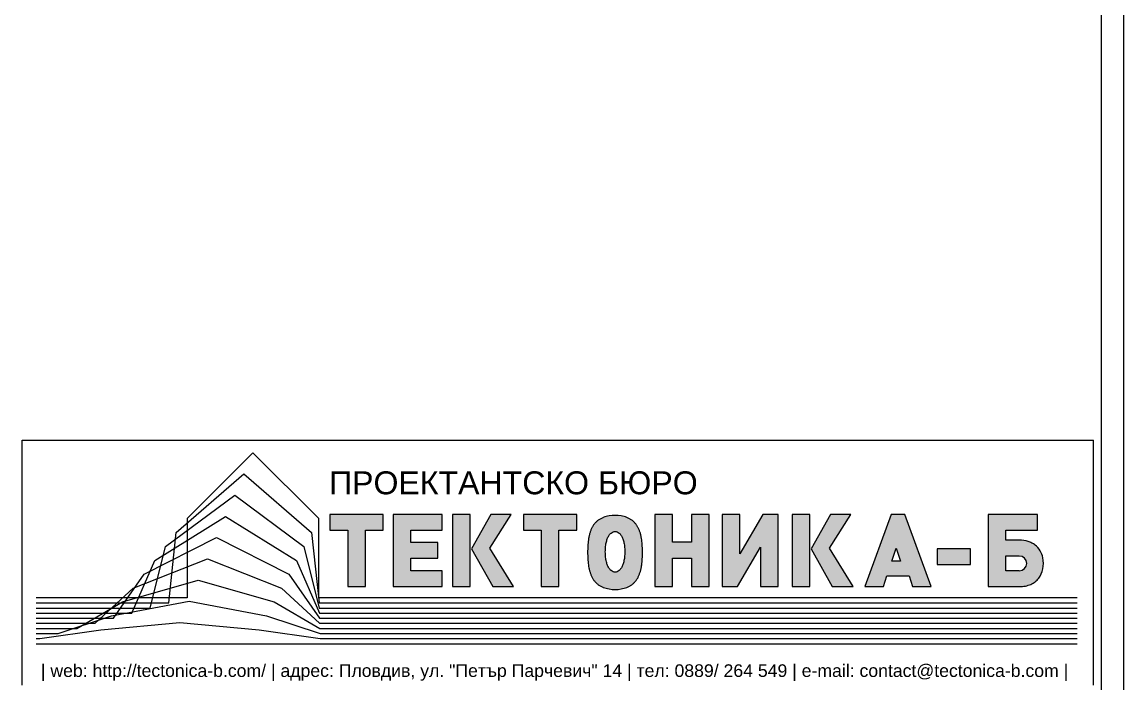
# Model space of a CAD drawing. Header units: centimetres. Extents: x 0 to 25250, y 0 to 2250.
# Drawn here: x 8480 to 9200, y 491 to 923 of the extents above; entities that cross this region are included whole.
import ezdxf

# ---------------------------------------------------------------- set-up
doc = ezdxf.new("R2010")
doc.units = ezdxf.units.CM
doc.layers.add('A-ANNO-NOTE', color=7, linetype='Continuous', lineweight=9)
doc.layers.add('G-ANNO-TTLB', color=7, linetype='Continuous', lineweight=9)
doc.styles.add('19_xrefed$0$Arial_1', font='arial.ttf', dxfattribs={"height": 0.3})
doc.styles.add('19_xrefed$0$Arial_2', font='arial.ttf', dxfattribs={"height": 0.165})

# ---------------------------------------------------------------- blocks, each defined once
blk = doc.blocks.new('TEC_ОФИЦИАЛНА РАМКА - TEC_ОФИЦИАЛНА РАМКА-2548456-СГРАДА ТИП III - ПЛАН ПОКРИВ')
at = {"layer": 'G-ANNO-TTLB', "true_color": 0xc0c0c0}
for points in [[(31.94, 7.583), (31.94, 7.377), (31.708, 7.377), (31.708, 6.641), (31.477, 6.641), (31.477, 7.377), (31.245, 7.377), (31.245, 7.583)], [(32.712, 6.848), (32.712, 6.641), (32.072, 6.641), (32.072, 7.583), (32.712, 7.583), (32.712, 7.377), (32.303, 7.377), (32.303, 7.219), (32.653, 7.219), (32.653, 7.013), (32.303, 7.013), (32.303, 6.848)], [(32.845, 7.581), (33.076, 7.581), (33.076, 6.641), (32.845, 6.641)], [(33.371, 6.641), (33.093, 7.135), (33.347, 7.581), (33.613, 7.581), (33.335, 7.143), (33.644, 6.641)], [(34.469, 7.583), (34.469, 7.377), (34.237, 7.377), (34.237, 6.641), (34.006, 6.641), (34.006, 7.377), (33.774, 7.377), (33.774, 7.583)], [(35.969, 7.221), (35.969, 7.583), (36.201, 7.583), (36.201, 6.641), (35.969, 6.641), (35.969, 7.014), (35.723, 7.014), (35.723, 6.641), (35.491, 6.641), (35.491, 7.583), (35.723, 7.583), (35.723, 7.221)], [(36.902, 7.583), (37.104, 7.583), (37.104, 6.641), (36.873, 6.641), (36.873, 7.155), (36.571, 6.641), (36.369, 6.641), (36.369, 7.583), (36.6, 7.583), (36.6, 7.07)], [(37.283, 7.581), (37.514, 7.581), (37.514, 6.641), (37.283, 6.641)], [(37.809, 6.641), (37.532, 7.135), (37.786, 7.581), (38.052, 7.581), (37.774, 7.143), (38.082, 6.641)], [(39.18, 7.133), (39.614, 7.133), (39.614, 6.93), (39.18, 6.93)]]:
    blk.add_hatch(color=9, dxfattribs=at).paths.add_polyline_path(points)
h = blk.add_hatch(color=9, dxfattribs=at)
edge = h.paths.add_edge_path()
edge.add_spline(control_points=[(34.612, 7.088), (34.612, 7.115), (34.613, 7.156), (34.617, 7.211), (34.621, 7.245), (34.625, 7.271), (34.628, 7.291), (34.633, 7.31), (34.637, 7.329), (34.643, 7.347), (34.649, 7.365), (34.655, 7.382), (34.665, 7.405), (34.679, 7.432), (34.7, 7.461), (34.724, 7.487), (34.751, 7.51), (34.783, 7.529), (34.828, 7.55), (34.916, 7.574), (35.025, 7.575), (35.113, 7.55), (35.158, 7.529), (35.19, 7.51), (35.217, 7.487), (35.241, 7.461), (35.258, 7.436), (35.27, 7.415), (35.278, 7.399), (35.286, 7.382), (35.292, 7.365), (35.298, 7.347), (35.304, 7.329), (35.308, 7.31), (35.314, 7.284), (35.319, 7.252), (35.324, 7.211), (35.328, 7.156), (35.329, 7.115), (35.329, 7.088)], knot_values=[-1, -1, -1, -1, -0.944444, -0.916667, -0.888889, -0.875, -0.861111, -0.847222, -0.833333, -0.819444, -0.805556, -0.791667, -0.777778, -0.75, -0.722222, -0.694444, -0.666667, -0.638889, -0.611111, -0.555556, -0.444444, -0.388889, -0.361111, -0.333333, -0.305556, -0.277778, -0.25, -0.236111, -0.222222, -0.208333, -0.194444, -0.180556, -0.166667, -0.152778, -0.138889, -0.111111, -0.083333, -0.055556, 0, 0, 0, 0], degree=3, periodic=0)
edge.add_spline(control_points=[(35.329, 7.088), (35.329, 7.06), (35.328, 7.019), (35.324, 6.964), (35.32, 6.93), (35.316, 6.904), (35.313, 6.884), (35.308, 6.865), (35.304, 6.846), (35.298, 6.828), (35.292, 6.81), (35.286, 6.793), (35.276, 6.77), (35.262, 6.744), (35.241, 6.714), (35.217, 6.688), (35.19, 6.665), (35.158, 6.646), (35.113, 6.625), (35.025, 6.601), (34.916, 6.601), (34.828, 6.625), (34.783, 6.646), (34.751, 6.665), (34.724, 6.688), (34.7, 6.714), (34.683, 6.739), (34.671, 6.76), (34.663, 6.776), (34.655, 6.793), (34.649, 6.81), (34.643, 6.828), (34.637, 6.846), (34.633, 6.865), (34.627, 6.891), (34.622, 6.924), (34.617, 6.964), (34.613, 7.019), (34.612, 7.06), (34.612, 7.088)], knot_values=[-1, -1, -1, -1, -0.944444, -0.916667, -0.888889, -0.875, -0.861111, -0.847222, -0.833333, -0.819444, -0.805556, -0.791667, -0.777778, -0.75, -0.722222, -0.694444, -0.666667, -0.638889, -0.611111, -0.555556, -0.444444, -0.388889, -0.361111, -0.333333, -0.305556, -0.277778, -0.25, -0.236111, -0.222222, -0.208333, -0.194444, -0.180556, -0.166667, -0.152778, -0.138889, -0.111111, -0.083333, -0.055556, 0, 0, 0, 0], degree=3, periodic=0)
edge = h.paths.add_edge_path()
edge.add_spline(control_points=[(34.843, 7.096), (34.844, 7.071), (34.846, 7.024), (34.857, 6.964), (34.87, 6.923), (34.883, 6.896), (34.894, 6.879), (34.905, 6.864), (34.922, 6.847), (34.952, 6.828), (34.989, 6.828), (35.019, 6.847), (35.036, 6.864), (35.047, 6.879), (35.058, 6.896), (35.068, 6.917), (35.076, 6.94), (35.086, 6.974), (35.095, 7.024), (35.097, 7.071), (35.097, 7.096)], knot_values=[-1, -1, -1, -1, -0.928571, -0.857143, -0.785714, -0.75, -0.714286, -0.678571, -0.642857, -0.571429, -0.428571, -0.357143, -0.321429, -0.285714, -0.25, -0.214286, -0.178571, -0.142857, -0.071429, 0, 0, 0, 0], degree=3, periodic=0)
edge.add_spline(control_points=[(35.097, 7.096), (35.097, 7.121), (35.095, 7.169), (35.084, 7.228), (35.071, 7.269), (35.058, 7.296), (35.047, 7.314), (35.036, 7.329), (35.019, 7.345), (34.989, 7.364), (34.952, 7.364), (34.922, 7.345), (34.905, 7.329), (34.894, 7.314), (34.883, 7.296), (34.873, 7.276), (34.865, 7.253), (34.855, 7.218), (34.846, 7.169), (34.844, 7.121), (34.843, 7.096)], knot_values=[-1, -1, -1, -1, -0.928571, -0.857143, -0.785714, -0.75, -0.714286, -0.678571, -0.642857, -0.571429, -0.428571, -0.357143, -0.321429, -0.285714, -0.25, -0.214286, -0.178571, -0.142857, -0.071429, 0, 0, 0, 0], degree=3, periodic=0)
h = blk.add_hatch(color=9, dxfattribs=at)
h.paths.add_polyline_path([(38.757, 7.583), (39.1, 6.641), (38.858, 6.641), (38.814, 6.781), (38.524, 6.781), (38.478, 6.641), (38.236, 6.641), (38.578, 7.583)])
h.paths.add_polyline_path([(38.7, 6.975), (38.646, 7.144), (38.589, 6.975)])
h = blk.add_hatch(color=9, dxfattribs=at)
edge = h.paths.add_edge_path()
edge.add_line((39.847, 6.641), (39.847, 7.583))
edge.add_line((39.847, 7.583), (40.49, 7.583))
edge.add_line((40.49, 7.583), (40.49, 7.377))
edge.add_line((40.49, 7.377), (40.078, 7.377))
edge.add_line((40.078, 7.377), (40.078, 7.247))
edge.add_line((40.078, 7.247), (40.253, 7.247))
edge.add_spline(control_points=[(40.253, 7.247), (40.295, 7.247), (40.353, 7.238), (40.418, 7.212), (40.475, 7.175), (40.529, 7.114), (40.57, 7.009), (40.57, 6.867), (40.524, 6.765), (40.462, 6.703), (40.404, 6.668), (40.335, 6.646), (40.281, 6.641), (40.253, 6.641)], knot_values=[0, 0, 0, 0, 0.107143, 0.160714, 0.214286, 0.321429, 0.428571, 0.571429, 0.714286, 0.785714, 0.857143, 0.928571, 1, 1, 1, 1], degree=3, periodic=0)
edge.add_line((40.253, 6.641), (39.847, 6.641))
edge = h.paths.add_edge_path()
edge.add_line((40.078, 6.848), (40.253, 6.848))
edge.add_arc((40.253, 6.944), 0.0966, 270, 450)
edge.add_line((40.253, 7.041), (40.078, 7.041))
edge.add_line((40.078, 7.041), (40.078, 6.848))
at = {"layer": 'A-ANNO-NOTE'}
for p, q in [((27.221, 8.554), (41.221, 8.554)), ((27.221, 5.354), (27.221, 8.554)), ((41.221, 5.354), (41.221, 8.554)), ((30.239, 8.39), (29.378, 7.529)), ((31.099, 7.529), (30.239, 8.39)), ((29.237, 7.348), (30.12, 8.113)), ((30.12, 8.113), (31.002, 7.348)), ((29.096, 7.166), (30, 7.835)), ((30, 7.835), (30.904, 7.166)), ((28.956, 6.984), (29.881, 7.558)), ((29.378, 7.529), (29.378, 6.494)), ((29.881, 7.558), (30.807, 6.984)), ((31.099, 6.494), (31.099, 7.529)), ((31.94, 7.583), (31.245, 7.583)), ((31.245, 7.583), (31.245, 7.377)), ((31.94, 7.377), (31.94, 7.583)), ((32.712, 7.583), (32.072, 7.583)), ((32.072, 7.583), (32.072, 6.641)), ((32.712, 7.377), (32.712, 7.583)), ((32.845, 7.581), (32.845, 6.641)), ((33.076, 7.581), (32.845, 7.581)), ((33.076, 6.641), (33.076, 7.581)), ((33.347, 7.581), (33.093, 7.135)), ((33.335, 7.143), (33.613, 7.581)), ((33.613, 7.581), (33.347, 7.581)), ((34.469, 7.583), (33.774, 7.583)), ((33.774, 7.583), (33.774, 7.377)), ((34.469, 7.377), (34.469, 7.583)), ((35.723, 7.583), (35.491, 7.583)), ((35.491, 7.583), (35.491, 6.641)), ((35.723, 7.221), (35.723, 7.583)), ((36.201, 7.583), (35.969, 7.583)), ((35.969, 7.583), (35.969, 7.221)), ((36.201, 6.641), (36.201, 7.583)), ((36.6, 7.583), (36.369, 7.583)), ((36.369, 7.583), (36.369, 6.641)), ((36.902, 7.583), (36.6, 7.07)), ((36.6, 7.07), (36.6, 7.583)), ((37.104, 7.583), (36.902, 7.583)), ((37.104, 6.641), (37.104, 7.583)), ((37.283, 7.581), (37.283, 6.641)), ((37.514, 7.581), (37.283, 7.581)), ((37.514, 6.641), (37.514, 7.581)), ((37.786, 7.581), (37.532, 7.135)), ((37.774, 7.143), (38.052, 7.581)), ((38.052, 7.581), (37.786, 7.581)), ((38.578, 7.583), (38.236, 6.641)), ((38.757, 7.583), (38.578, 7.583)), ((39.1, 6.641), (38.757, 7.583)), ((40.49, 7.583), (39.847, 7.583)), ((39.847, 7.583), (39.847, 6.641)), ((40.49, 7.377), (40.49, 7.583)), ((29.137, 6.427), (29.237, 7.348)), ((31.002, 7.348), (31.102, 6.427)), ((31.245, 7.377), (31.477, 7.377)), ((31.477, 7.377), (31.477, 6.641)), ((31.708, 6.641), (31.708, 7.377)), ((31.708, 7.377), (31.94, 7.377)), ((32.303, 7.219), (32.303, 7.377)), ((32.303, 7.377), (32.712, 7.377)), ((33.774, 7.377), (34.006, 7.377)), ((34.006, 7.377), (34.006, 6.641)), ((34.237, 6.641), (34.237, 7.377)), ((34.237, 7.377), (34.469, 7.377)), ((40.078, 7.247), (40.078, 7.377)), ((40.078, 7.377), (40.49, 7.377)), ((28.815, 6.803), (29.762, 7.281)), ((29.762, 7.281), (30.709, 6.803)), ((32.653, 7.219), (32.303, 7.219)), ((32.653, 7.013), (32.653, 7.219)), ((35.969, 7.221), (35.723, 7.221)), ((40.253, 7.247), (40.078, 7.247)), ((28.897, 6.361), (29.096, 7.166)), ((30.904, 7.166), (31.104, 6.361)), ((33.093, 7.135), (33.371, 6.641)), ((33.644, 6.641), (33.335, 7.143)), ((36.571, 6.641), (36.873, 7.155)), ((36.873, 7.155), (36.873, 6.641)), ((37.532, 7.135), (37.809, 6.641)), ((38.082, 6.641), (37.774, 7.143)), ((38.589, 6.975), (38.646, 7.144)), ((38.646, 7.144), (38.7, 6.975)), ((39.18, 7.133), (39.18, 6.93)), ((39.614, 7.133), (39.18, 7.133)), ((39.614, 6.93), (39.614, 7.133)), ((28.656, 6.294), (28.956, 6.984)), ((28.674, 6.621), (29.643, 7.004)), ((29.643, 7.004), (30.612, 6.621)), ((30.807, 6.984), (31.106, 6.294)), ((32.303, 6.848), (32.303, 7.013)), ((32.303, 7.013), (32.653, 7.013)), ((35.723, 6.641), (35.723, 7.014)), ((35.723, 7.014), (35.969, 7.014)), ((35.969, 7.014), (35.969, 6.641)), ((38.7, 6.975), (38.589, 6.975)), ((39.18, 6.93), (39.614, 6.93)), ((40.078, 6.848), (40.078, 7.041)), ((40.078, 7.041), (40.253, 7.041)), ((28.416, 6.228), (28.815, 6.803)), ((30.709, 6.803), (31.108, 6.228)), ((32.712, 6.848), (32.303, 6.848)), ((32.712, 6.641), (32.712, 6.848)), ((38.478, 6.641), (38.524, 6.781)), ((38.524, 6.781), (38.814, 6.781)), ((38.814, 6.781), (38.858, 6.641)), ((40.253, 6.848), (40.078, 6.848)), ((28.533, 6.44), (29.524, 6.727)), ((29.524, 6.727), (30.514, 6.44)), ((31.477, 6.641), (31.708, 6.641)), ((32.072, 6.641), (32.712, 6.641)), ((32.845, 6.641), (33.076, 6.641)), ((33.371, 6.641), (33.644, 6.641)), ((34.006, 6.641), (34.237, 6.641)), ((35.491, 6.641), (35.723, 6.641)), ((35.969, 6.641), (36.201, 6.641)), ((36.369, 6.641), (36.571, 6.641)), ((36.873, 6.641), (37.104, 6.641)), ((37.283, 6.641), (37.514, 6.641)), ((37.809, 6.641), (38.082, 6.641)), ((38.236, 6.641), (38.478, 6.641)), ((38.858, 6.641), (39.1, 6.641)), ((39.847, 6.641), (40.253, 6.641)), ((29.378, 6.494), (27.407, 6.494)), ((28.175, 6.161), (28.674, 6.621)), ((30.612, 6.621), (31.11, 6.161)), ((41.01, 6.494), (31.099, 6.494)), ((27.407, 6.427), (29.137, 6.427)), ((27.407, 6.361), (28.897, 6.361)), ((27.935, 6.095), (28.533, 6.44)), ((28.392, 6.258), (29.404, 6.449)), ((29.404, 6.449), (30.417, 6.258)), ((30.514, 6.44), (31.113, 6.095)), ((31.102, 6.427), (41.01, 6.427)), ((31.104, 6.361), (41.01, 6.361)), ((27.407, 6.294), (28.656, 6.294)), ((27.407, 6.228), (28.416, 6.228)), ((27.694, 6.028), (28.392, 6.258)), ((30.417, 6.258), (31.115, 6.028)), ((31.106, 6.294), (41.01, 6.294)), ((31.108, 6.228), (41.01, 6.228)), ((27.407, 6.161), (28.175, 6.161)), ((27.407, 6.095), (27.935, 6.095)), ((27.454, 5.962), (28.252, 6.077)), ((28.252, 6.077), (29.285, 6.172)), ((29.285, 6.172), (30.319, 6.077)), ((30.319, 6.077), (31.117, 5.962)), ((31.11, 6.161), (41.01, 6.161)), ((31.113, 6.095), (41.01, 6.095)), ((27.407, 6.028), (27.694, 6.028)), ((27.407, 5.962), (27.454, 5.962)), ((31.115, 6.028), (41.01, 6.028)), ((31.117, 5.962), (41.01, 5.962)), ((27.407, 5.895), (41.01, 5.895))]:
    blk.add_line(p, q, dxfattribs=at)
blk.add_arc((40.253, 6.944), 0.0966, 270, 90, dxfattribs=at)
for points, knots in [([(35.329, 7.088), (35.329, 7.115), (35.328, 7.156), (35.324, 7.211), (35.319, 7.252), (35.314, 7.284), (35.308, 7.31), (35.304, 7.329), (35.298, 7.347), (35.292, 7.365), (35.286, 7.382), (35.278, 7.399), (35.27, 7.415), (35.258, 7.436), (35.241, 7.461), (35.217, 7.487), (35.19, 7.51), (35.158, 7.529), (35.113, 7.55), (35.025, 7.574), (34.916, 7.574), (34.828, 7.55), (34.783, 7.529), (34.751, 7.51), (34.724, 7.487), (34.7, 7.461), (34.679, 7.432), (34.665, 7.405), (34.655, 7.382), (34.649, 7.365), (34.643, 7.347), (34.637, 7.329), (34.633, 7.31), (34.628, 7.291), (34.625, 7.271), (34.621, 7.245), (34.617, 7.211), (34.613, 7.156), (34.612, 7.115), (34.612, 7.088)], [0, 0, 0, 0, 0.055556, 0.083333, 0.111111, 0.138889, 0.152778, 0.166667, 0.180556, 0.194444, 0.208333, 0.222222, 0.236111, 0.25, 0.277778, 0.305556, 0.333333, 0.361111, 0.388889, 0.444444, 0.555556, 0.611111, 0.638889, 0.666667, 0.694444, 0.722222, 0.75, 0.777778, 0.791667, 0.805556, 0.819444, 0.833333, 0.847222, 0.861111, 0.875, 0.888889, 0.916667, 0.944444, 1, 1, 1, 1]), ([(34.843, 7.096), (34.844, 7.121), (34.846, 7.169), (34.855, 7.218), (34.865, 7.253), (34.873, 7.276), (34.883, 7.296), (34.894, 7.314), (34.905, 7.329), (34.922, 7.345), (34.952, 7.364), (34.989, 7.364), (35.019, 7.345), (35.036, 7.329), (35.047, 7.314), (35.058, 7.296), (35.071, 7.269), (35.084, 7.228), (35.095, 7.169), (35.097, 7.121), (35.097, 7.096)], [0, 0, 0, 0, 0.071429, 0.142857, 0.178571, 0.214286, 0.25, 0.285714, 0.321429, 0.357143, 0.428571, 0.571429, 0.642857, 0.678571, 0.714286, 0.75, 0.785714, 0.857143, 0.928571, 1, 1, 1, 1]), ([(40.253, 6.641), (40.281, 6.641), (40.335, 6.646), (40.404, 6.668), (40.462, 6.703), (40.524, 6.765), (40.57, 6.867), (40.57, 7.009), (40.529, 7.114), (40.475, 7.175), (40.418, 7.212), (40.353, 7.238), (40.295, 7.247), (40.253, 7.247)], [0, 0, 0, 0, 0.071429, 0.142857, 0.214286, 0.285714, 0.428571, 0.571429, 0.678571, 0.785714, 0.839286, 0.892857, 1, 1, 1, 1]), ([(34.612, 7.088), (34.612, 7.06), (34.613, 7.019), (34.617, 6.964), (34.622, 6.924), (34.627, 6.891), (34.633, 6.865), (34.637, 6.846), (34.643, 6.828), (34.649, 6.81), (34.655, 6.793), (34.663, 6.776), (34.671, 6.76), (34.683, 6.739), (34.7, 6.714), (34.724, 6.688), (34.751, 6.665), (34.783, 6.646), (34.828, 6.625), (34.916, 6.601), (35.025, 6.601), (35.113, 6.625), (35.158, 6.646), (35.19, 6.665), (35.217, 6.688), (35.241, 6.714), (35.262, 6.744), (35.276, 6.77), (35.286, 6.793), (35.292, 6.81), (35.298, 6.828), (35.304, 6.846), (35.308, 6.865), (35.313, 6.884), (35.316, 6.904), (35.32, 6.93), (35.324, 6.964), (35.328, 7.019), (35.329, 7.06), (35.329, 7.088)], [0, 0, 0, 0, 0.055556, 0.083333, 0.111111, 0.138889, 0.152778, 0.166667, 0.180556, 0.194444, 0.208333, 0.222222, 0.236111, 0.25, 0.277778, 0.305556, 0.333333, 0.361111, 0.388889, 0.444444, 0.555556, 0.611111, 0.638889, 0.666667, 0.694444, 0.722222, 0.75, 0.777778, 0.791667, 0.805556, 0.819444, 0.833333, 0.847222, 0.861111, 0.875, 0.888889, 0.916667, 0.944444, 1, 1, 1, 1]), ([(35.097, 7.096), (35.097, 7.071), (35.095, 7.024), (35.086, 6.974), (35.076, 6.94), (35.068, 6.917), (35.058, 6.896), (35.047, 6.879), (35.036, 6.864), (35.019, 6.847), (34.989, 6.828), (34.952, 6.828), (34.922, 6.847), (34.905, 6.864), (34.894, 6.879), (34.883, 6.896), (34.87, 6.923), (34.857, 6.964), (34.846, 7.024), (34.844, 7.071), (34.843, 7.096)], [0, 0, 0, 0, 0.071429, 0.142857, 0.178571, 0.214286, 0.25, 0.285714, 0.321429, 0.357143, 0.428571, 0.571429, 0.642857, 0.678571, 0.714286, 0.75, 0.785714, 0.857143, 0.928571, 1, 1, 1, 1])]:
    blk.add_open_spline(points, degree=3, knots=knots, dxfattribs=at)
at = {"layer": 'G-ANNO-TTLB'}
for p, q in [((41.621, -4.446), (41.621, 37.554)), ((41.321, 37.254), (41.321, -4.146))]:
    blk.add_line(p, q, dxfattribs=at)
at = {"layer": 'G-ANNO-TTLB', "insert": (34.18, 5.625), "char_height": 0.165, "width": 13.944, "attachment_point": 2, "line_spacing_factor": 0.936439, "style": '19_xrefed$0$Arial_2'}
blk.add_mtext('\\pt0.5,1,1.5,2,2.5,3,3.5,4,4.5,5,5.5,6,6.5,7,7.5,8,8.5,9,9.5,10,10.5,11,11.5,12,12.5,13,13.5,14,14.5,15,15.5,16;| web: http://tectonica-b.com/ | {\\fArial|b0|i0|c204|p34;адрес}: {\\fArial|b0|i0|c204|p34;Пловдив}, {\\fArial|b0|i0|c204|p34;ул}. "{\\fArial|b0|i0|c204|p34;Петър Парчевич}" 14 | {\\fArial|b0|i0|c204|p34;тел}: 0889/ 264 549 | e-mail: contact@tectonica-b.com |', dxfattribs=at)
at = {"layer": 'G-ANNO-TTLB', "insert": (31.233, 7.843), "char_height": 0.3, "width": 4.94395, "attachment_point": 7, "line_spacing_factor": 0.936439, "style": '19_xrefed$0$Arial_1', "bg_fill": 3, "box_fill_scale": 1.25, "bg_fill_color": 256, "bg_fill_true_color": 13158600, "bg_fill_transparency": 0}
blk.add_mtext('\\pt1.2,2.4,3.6,4.8,6,7.2,8.4,9.6,10.8,12,13.2,14.4,15.6,16.8,18,19.2,20.4,21.6,22.8,24,25.2,26.4,27.6,28.8,30,31.2,32.4,33.6,34.8,36,37.2,38.4;{\\fArial|b0|i0|c204|p34;ПРОЕКТАНТСКО БЮРО}', dxfattribs=at)

msp = doc.modelspace()

# ---------------------------------------------------------------- block references
at = {"layer": 'G-ANNO-TTLB', "xscale": 49.99999999999999, "yscale": 49.99999999999999, "zscale": 49.99999999999999}
msp.add_blockref('TEC_ОФИЦИАЛНА РАМКА - TEC_ОФИЦИАЛНА РАМКА-2548456-СГРАДА ТИП III - ПЛАН ПОКРИВ', (7118.96, 222.31), dxfattribs=at)

doc.saveas('drawing.dxf')
